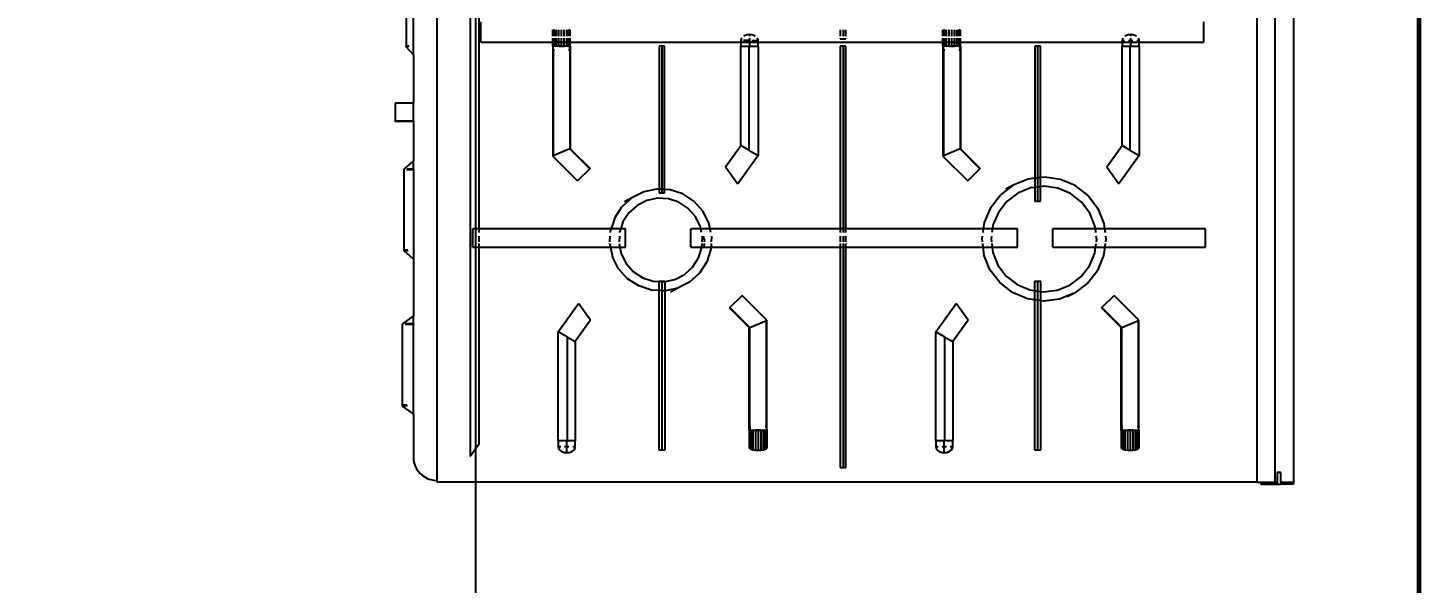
# Model space of a CAD drawing. Header units: metres. Extents: x 54.3 to 102.1, y 17 to 45.8.
# Drawn here: x 76.538 to 77.301, y 37.794 to 38.099 of the extents above; entities that cross this region are included whole.
import ezdxf

# ---------------------------------------------------------------- set-up
doc = ezdxf.new("R2010")
doc.units = ezdxf.units.M
doc.layers.get('Defpoints').update_dxf_attribs({"lineweight": 0})
doc.layers.add('A-WALL', color=6, linetype='Continuous', lineweight=60)
doc.layers.add('Edges', color=7, linetype='Continuous')
doc.styles.add('TEXTS', font='swissl.ttf')
doc.dimstyles.new('Copy of DIMTEXT', dxfattribs={"dimscale": 0.3, "dimtxt": 0.22, "dimasz": 0.18, "dimexe": 0.05, "dimexo": 0.05, "dimgap": 0.05, "dimtad": 0, "dimzin": 1, "dimdsep": 46, "dimtxsty": 'TEXTS', "dimblk": 'ARCHTICK', "dimcen": 0.1, "dimclrd": 256, "dimclre": 6, "dimclrt": 7, "dimadec": 0, "dimazin": 0, "dimtfac": 0.15, "dimtix": 1, "dimtofl": 0, "dimtmove": 1, "dimatfit": 3, "dimldrblk": 'OPEN', "dimfxl": 0, "dimtolj": 1, "dimtzin": 0, "dimarcsym": 0})

# ---------------------------------------------------------------- blocks, each defined once
blk = doc.blocks.new('_ArchTick')
at = {"color": 0, "linetype": 'ByBlock', "const_width": 0.15}
blk.add_lwpolyline([(-0.5, -0.5), (0.5, 0.5)], dxfattribs=at)
blk = doc.blocks.new('*D206')
at = {"layer": 'Defpoints', "color": 0, "transparency": 16777216}
for p in [(76.78372, 39.35479), (77.2011, 39.35479), (77.3011, 34.75479)]:
    blk.add_point(p, dxfattribs=at)
at = {"layer": 'Edges', "color": 6, "lineweight": -2, "transparency": 16777216}
for p, q in [((77.1761, 39.35479), (76.75872, 39.35479)), ((77.23372, 34.75479), (76.75872, 34.75479))]:
    blk.add_line(p, q, dxfattribs=at)
at = {"layer": 'Edges', "lineweight": -2, "transparency": 16777216}
for p, q in [((76.78372, 39.35479), (76.78372, 37.35165)), ((76.78372, 34.75479), (76.78372, 36.75793))]:
    blk.add_line(p, q, dxfattribs=at)
at = {"layer": 'Edges', "lineweight": -2, "transparency": 16777216, "xscale": 0.09, "yscale": 0.09, "zscale": 0.09}
for p, rotation in [((76.78372, 39.35479), 90), ((76.78372, 34.75479), 270)]:
    blk.add_blockref('_ArchTick', p, dxfattribs=dict(at, rotation=rotation))
at = {"layer": 'Edges', "color": 7, "transparency": 16777216, "char_height": 0.11, "attachment_point": 5, "rotation": 90, "style": 'TEXTS', "bg_fill": 3, "box_fill_scale": 1.1, "bg_fill_color": 256, "bg_fill_true_color": 13158600, "bg_fill_transparency": 0}
for s, insert in [('\\A1;[15\'-1" ft]', (76.87952, 37.05479)), ('\\A1;4.60 m', (76.70219, 37.05479))]:
    blk.add_mtext(s, dxfattribs=dict(at, insert=insert))
blk = doc.blocks.new('_Open')
at = {"color": 0, "linetype": 'ByBlock', "lineweight": -2}
for p, q in [((-1, 0.1667), (0, 0)), ((-1, -0.1667), (0, 0)), ((0, 0), (-1, 0))]:
    blk.add_line(p, q, dxfattribs=at)

msp = doc.modelspace()

# ---------------------------------------------------------------- linework, layer by layer
for p, q in [((76.76236, 38.35067), (76.76236, 37.85067)), ((77.2122, 37.84967), (77.2122, 38.35067)), ((77.2222, 37.84967), (77.2222, 38.34631)), ((77.2322, 38.35167), (77.2322, 37.84967)), ((76.78064, 38.33474), (76.78064, 37.86374)), ((76.7854, 38.21359), (76.7854, 37.98864)), ((76.74556, 38.13325), (76.74556, 38.08891)), ((76.74956, 38.08412), (76.74956, 38.13788)), ((76.78652, 38.09106), (76.78652, 38.10222)), ((77.18294, 38.09106), (77.18294, 38.10222)), ((76.82598, 38.09433), (76.82598, 38.09781)), ((76.8262, 38.0978), (76.82691, 38.09781)), ((76.8262, 38.09433), (76.8262, 38.0978)), ((76.82691, 38.09433), (76.82691, 38.09781)), ((76.82798, 38.09433), (76.82798, 38.09781)), ((76.82932, 38.09433), (76.82932, 38.09781)), ((76.8308, 38.09433), (76.8308, 38.09781)), ((76.83229, 38.09433), (76.83229, 38.09781)), ((76.83363, 38.09433), (76.83363, 38.09781)), ((76.83469, 38.09433), (76.83469, 38.09781)), ((76.83469, 38.09781), (76.8352, 38.0978)), ((76.8352, 38.0978), (76.83538, 38.09781)), ((76.83538, 38.09433), (76.83538, 38.09781)), ((76.83563, 38.09433), (76.83563, 38.09781)), ((76.93154, 38.09477), (76.93069, 38.09433)), ((76.93267, 38.09509), (76.93154, 38.09477)), ((76.93388, 38.0952), (76.93267, 38.09509)), ((76.93509, 38.09509), (76.93388, 38.0952)), ((76.93388, 38.0952), (76.93388, 38.09433)), ((76.93622, 38.09477), (76.93509, 38.09509)), ((76.93707, 38.09433), (76.93622, 38.09477)), ((76.98368, 38.09781), (76.98368, 38.09433)), ((76.98518, 38.09781), (76.98518, 38.09433)), ((76.98674, 38.09433), (76.98674, 38.09781)), ((77.03998, 38.09433), (77.03998, 38.09781)), ((77.0402, 38.0978), (77.04091, 38.09781)), ((77.0402, 38.09433), (77.0402, 38.0978)), ((77.04091, 38.09433), (77.04091, 38.09781)), ((77.04198, 38.09433), (77.04198, 38.09781)), ((77.04332, 38.09433), (77.04332, 38.09781)), ((77.0448, 38.09433), (77.0448, 38.09781)), ((77.04629, 38.09433), (77.04629, 38.09781)), ((77.04763, 38.09433), (77.04763, 38.09781)), ((77.04869, 38.09433), (77.04869, 38.09781)), ((77.04869, 38.09781), (77.0492, 38.0978)), ((77.0492, 38.0978), (77.04938, 38.09781)), ((77.04938, 38.09433), (77.04938, 38.09781)), ((77.04963, 38.09433), (77.04963, 38.09781)), ((77.14054, 38.09477), (77.13969, 38.09433)), ((77.14167, 38.09509), (77.14054, 38.09477)), ((77.14288, 38.0952), (77.14167, 38.09509)), ((77.14409, 38.09509), (77.14288, 38.0952)), ((77.14288, 38.0952), (77.14288, 38.09433)), ((77.14522, 38.09477), (77.14409, 38.09509)), ((77.14607, 38.09433), (77.14522, 38.09477)), ((76.74712, 38.08891), (76.74556, 38.08891)), ((76.74556, 38.08869), (76.74556, 38.08891)), ((76.74556, 38.08853), (76.74556, 38.08869)), ((76.74734, 38.08869), (76.74556, 38.08869)), ((76.74956, 38.08412), (76.74556, 38.08853)), ((76.78652, 38.09106), (76.82598, 38.09106)), ((76.82598, 38.09106), (76.82598, 38.09328)), ((76.82598, 38.08882), (76.82598, 38.09106)), ((76.82598, 38.09106), (76.8262, 38.09106)), ((76.8262, 38.08882), (76.82598, 38.08882)), ((76.82598, 38.08882), (76.82598, 38.02854)), ((76.8262, 38.09106), (76.8262, 38.09328)), ((76.8262, 38.08882), (76.8262, 38.09106)), ((76.8262, 38.09106), (76.82691, 38.09106)), ((76.8262, 38.08687), (76.8262, 38.08882)), ((76.82691, 38.08882), (76.8262, 38.08882)), ((76.8262, 38.08687), (76.82691, 38.08687)), ((76.8262, 38.08687), (76.82622, 38.02865)), ((76.82691, 38.09106), (76.82691, 38.09328)), ((76.82691, 38.08882), (76.82691, 38.09106)), ((76.82691, 38.09106), (76.82798, 38.09106)), ((76.82798, 38.08882), (76.82691, 38.08882)), ((76.82798, 38.09106), (76.82798, 38.09328)), ((76.82798, 38.08882), (76.82798, 38.09106)), ((76.82798, 38.09106), (76.82932, 38.09106)), ((76.82932, 38.08882), (76.82798, 38.08882)), ((76.82932, 38.09106), (76.82932, 38.09328)), ((76.82932, 38.08882), (76.82932, 38.09106)), ((76.82932, 38.09106), (76.8308, 38.09106)), ((76.8308, 38.08889), (76.82932, 38.08882)), ((76.82932, 38.08882), (76.83229, 38.08882)), ((76.8308, 38.09106), (76.8308, 38.09328)), ((76.8308, 38.08889), (76.8308, 38.09106)), ((76.8308, 38.09106), (76.83229, 38.09106)), ((76.83229, 38.08882), (76.8308, 38.08889)), ((76.83229, 38.09106), (76.83229, 38.09328)), ((76.83229, 38.08882), (76.83229, 38.09106)), ((76.83229, 38.09106), (76.83363, 38.09106)), ((76.83363, 38.08882), (76.83229, 38.08882)), ((76.83363, 38.09106), (76.83363, 38.09328)), ((76.83363, 38.08882), (76.83363, 38.09106)), ((76.83363, 38.09106), (76.83469, 38.09106)), ((76.83469, 38.08882), (76.83363, 38.08882)), ((76.83469, 38.09106), (76.83469, 38.09328)), ((76.83469, 38.08882), (76.83469, 38.09106)), ((76.83469, 38.09106), (76.83538, 38.09106)), ((76.83469, 38.08882), (76.83538, 38.08882)), ((76.83469, 38.08687), (76.8354, 38.08687)), ((76.83538, 38.09106), (76.83538, 38.09328)), ((76.83538, 38.08882), (76.83538, 38.09106)), ((76.83538, 38.09106), (76.83563, 38.09106)), ((76.83538, 38.08882), (76.83563, 38.08882)), ((76.8354, 38.08687), (76.83538, 38.08882)), ((76.8354, 38.08687), (76.83563, 38.08735)), ((76.8354, 38.08687), (76.8354, 38.03245)), ((76.83563, 38.09106), (76.83563, 38.09328)), ((76.83563, 38.08882), (76.83563, 38.09106)), ((76.83563, 38.09106), (76.9292, 38.09106)), ((76.83563, 38.08882), (76.83563, 38.03254)), ((76.88442, 38.08882), (76.88442, 38.01043)), ((76.88585, 38.08882), (76.88442, 38.08882)), ((76.88585, 38.08882), (76.88588, 38.01035)), ((76.88734, 38.08882), (76.88585, 38.08882)), ((76.88734, 38.01027), (76.88734, 38.08882)), ((76.92936, 38.09283), (76.9292, 38.09201)), ((76.9292, 38.09201), (76.92983, 38.09201)), ((76.9292, 38.09201), (76.9292, 38.09106)), ((76.9292, 38.09106), (76.9292, 38.08882)), ((76.9292, 38.09106), (76.93388, 38.09106)), ((76.9292, 38.0343), (76.9292, 38.08882)), ((76.9292, 38.08882), (76.93352, 38.08882)), ((76.92963, 38.09328), (76.92936, 38.09283)), ((76.93388, 38.09201), (76.93057, 38.09201)), ((76.93352, 38.08882), (76.93352, 38.03182)), ((76.93352, 38.08882), (76.93388, 38.08882)), ((76.93388, 38.09328), (76.93388, 38.09201)), ((76.93388, 38.09201), (76.93388, 38.09106)), ((76.93388, 38.09106), (76.93388, 38.08882)), ((76.93388, 38.09106), (76.93856, 38.09106)), ((76.93388, 38.08882), (76.93856, 38.08882)), ((76.93509, 38.09201), (76.93856, 38.09201)), ((76.9384, 38.09283), (76.93813, 38.09328)), ((76.93856, 38.09201), (76.9384, 38.09283)), ((76.93856, 38.09106), (76.93856, 38.09201)), ((76.93856, 38.08882), (76.93856, 38.09106)), ((76.93856, 38.09106), (77.03998, 38.09106)), ((76.93856, 38.08882), (76.93856, 38.02891)), ((76.98368, 38.09328), (76.98368, 38.09282)), ((76.98368, 38.09282), (76.98518, 38.09282)), ((76.98368, 38.08882), (76.98368, 37.98864)), ((76.98518, 38.08882), (76.98368, 38.08882)), ((76.98518, 38.09328), (76.98518, 38.09282)), ((76.98518, 38.09282), (76.98674, 38.09282)), ((76.98518, 38.08882), (76.98518, 37.98864)), ((76.98674, 38.08882), (76.98518, 38.08882)), ((76.98674, 38.09282), (76.98674, 38.09328)), ((76.98674, 37.98864), (76.98674, 38.08882)), ((77.03998, 38.09106), (77.03998, 38.09328)), ((77.03998, 38.08882), (77.03998, 38.09106)), ((77.03998, 38.09106), (77.0402, 38.09106)), ((77.0402, 38.08882), (77.03998, 38.08882)), ((77.03998, 38.08882), (77.03998, 38.02854)), ((77.0402, 38.09106), (77.0402, 38.09328)), ((77.0402, 38.08882), (77.0402, 38.09106)), ((77.0402, 38.09106), (77.04091, 38.09106)), ((77.0402, 38.08687), (77.0402, 38.08882)), ((77.04091, 38.08882), (77.0402, 38.08882)), ((77.0402, 38.08687), (77.04091, 38.08687)), ((77.0402, 38.08687), (77.04022, 38.02865)), ((77.04091, 38.09106), (77.04091, 38.09328)), ((77.04091, 38.08882), (77.04091, 38.09106)), ((77.04091, 38.09106), (77.04198, 38.09106)), ((77.04198, 38.08882), (77.04091, 38.08882)), ((77.04198, 38.09106), (77.04198, 38.09328)), ((77.04198, 38.08882), (77.04198, 38.09106)), ((77.04198, 38.09106), (77.04332, 38.09106)), ((77.04332, 38.08882), (77.04198, 38.08882)), ((77.04332, 38.09106), (77.04332, 38.09328)), ((77.04332, 38.08882), (77.04332, 38.09106)), ((77.04332, 38.09106), (77.0448, 38.09106)), ((77.0448, 38.08889), (77.04332, 38.08882)), ((77.04332, 38.08882), (77.04629, 38.08882)), ((77.0448, 38.09106), (77.0448, 38.09328)), ((77.0448, 38.08889), (77.0448, 38.09106)), ((77.0448, 38.09106), (77.04629, 38.09106)), ((77.04629, 38.08882), (77.0448, 38.08889)), ((77.04629, 38.09106), (77.04629, 38.09328)), ((77.04629, 38.08882), (77.04629, 38.09106)), ((77.04629, 38.09106), (77.04763, 38.09106)), ((77.04763, 38.08882), (77.04629, 38.08882)), ((77.04763, 38.09106), (77.04763, 38.09328)), ((77.04763, 38.08882), (77.04763, 38.09106)), ((77.04763, 38.09106), (77.04869, 38.09106)), ((77.04869, 38.08882), (77.04763, 38.08882)), ((77.04869, 38.09106), (77.04869, 38.09328)), ((77.04869, 38.08882), (77.04869, 38.09106)), ((77.04869, 38.09106), (77.04938, 38.09106)), ((77.04869, 38.08882), (77.04938, 38.08882)), ((77.04869, 38.08687), (77.0494, 38.08687)), ((77.04938, 38.09106), (77.04938, 38.09328)), ((77.04938, 38.08882), (77.04938, 38.09106)), ((77.04938, 38.09106), (77.04963, 38.09106)), ((77.04938, 38.08882), (77.04963, 38.08882)), ((77.0494, 38.08687), (77.04938, 38.08882)), ((77.0494, 38.08687), (77.04963, 38.08735)), ((77.0494, 38.08687), (77.0494, 38.03245)), ((77.04963, 38.09106), (77.04963, 38.09328)), ((77.04963, 38.08882), (77.04963, 38.09106)), ((77.04963, 38.09106), (77.1382, 38.09106)), ((77.04963, 38.08882), (77.04963, 38.03254)), ((77.09033, 38.08882), (77.09033, 38.01639)), ((77.09185, 38.08882), (77.09033, 38.08882)), ((77.09185, 38.08882), (77.09185, 38.01658)), ((77.09342, 38.08882), (77.09185, 38.08882)), ((77.09342, 38.01677), (77.09342, 38.08882)), ((77.13836, 38.09283), (77.1382, 38.09201)), ((77.1382, 38.09201), (77.13957, 38.09201)), ((77.1382, 38.09201), (77.1382, 38.09106)), ((77.1382, 38.09106), (77.1382, 38.08882)), ((77.1382, 38.09106), (77.14288, 38.09106)), ((77.1382, 38.0343), (77.1382, 38.08882)), ((77.1382, 38.08882), (77.14252, 38.08882)), ((77.13863, 38.09328), (77.13836, 38.09283)), ((77.14167, 38.09201), (77.14288, 38.09201)), ((77.14252, 38.08882), (77.14252, 38.03182)), ((77.14288, 38.08882), (77.14252, 38.08882)), ((77.14288, 38.09328), (77.14288, 38.09201)), ((77.14288, 38.09201), (77.14409, 38.09201)), ((77.14288, 38.09201), (77.14288, 38.09106)), ((77.14288, 38.09106), (77.14288, 38.08882)), ((77.14288, 38.09106), (77.14756, 38.09106)), ((77.14288, 38.08882), (77.14756, 38.08882)), ((77.14619, 38.09201), (77.14756, 38.09201)), ((77.1474, 38.09283), (77.14713, 38.09328)), ((77.14756, 38.09201), (77.1474, 38.09283)), ((77.14756, 38.09106), (77.14756, 38.09201)), ((77.14756, 38.08882), (77.14756, 38.09106)), ((77.14756, 38.09106), (77.18294, 38.09106)), ((77.14756, 38.08882), (77.14756, 38.02891)), ((76.74956, 38.08412), (76.74956, 38.05764)), ((76.74956, 38.05764), (76.73956, 38.05764)), ((76.73956, 38.05764), (76.73956, 38.05757)), ((76.74956, 38.05757), (76.73956, 38.05757)), ((76.73956, 38.05757), (76.73956, 38.04764)), ((76.74956, 38.05764), (76.74956, 38.05757)), ((76.74956, 38.04764), (76.74956, 38.05757)), ((76.74956, 38.04764), (76.73956, 38.04764)), ((76.73956, 38.04757), (76.73956, 38.04764)), ((76.74956, 38.04757), (76.73956, 38.04757)), ((76.74956, 38.04764), (76.74956, 38.04757)), ((76.74956, 38.04757), (76.74956, 38.02588)), ((76.8354, 38.03245), (76.82622, 38.02865)), ((76.8354, 38.03245), (76.83563, 38.03254)), ((76.8354, 38.03245), (76.84625, 38.02157)), ((76.83563, 38.03254), (76.84643, 38.02174)), ((76.92079, 38.02262), (76.9292, 38.0343)), ((76.93352, 38.03182), (76.9292, 38.0343)), ((77.0494, 38.03245), (77.04022, 38.02865)), ((77.0494, 38.03245), (77.04963, 38.03254)), ((77.0494, 38.03245), (77.06025, 38.02157)), ((77.04963, 38.03254), (77.06043, 38.02174)), ((77.12979, 38.02262), (77.1382, 38.0343)), ((77.14252, 38.03182), (77.1382, 38.0343)), ((76.74956, 38.02588), (76.74456, 38.02148)), ((76.74956, 38.02148), (76.74956, 38.02588)), ((76.82622, 38.02865), (76.82598, 38.02854)), ((76.82598, 38.02854), (76.8396, 38.01492)), ((76.93856, 38.02891), (76.92741, 38.01343)), ((76.93352, 38.03182), (76.93856, 38.02891)), ((77.04022, 38.02865), (77.03998, 38.02854)), ((77.03998, 38.02854), (77.0536, 38.01492)), ((77.14756, 38.02891), (77.13641, 38.01343)), ((77.14252, 38.03182), (77.14756, 38.02891)), ((76.74456, 37.9769), (76.74456, 38.02148)), ((76.74588, 38.02126), (76.74956, 38.02126)), ((76.74614, 38.02148), (76.74956, 38.02148)), ((76.74956, 38.02148), (76.74956, 38.02126)), ((76.74956, 38.02126), (76.74956, 37.97212)), ((76.84625, 38.02157), (76.8396, 38.01492)), ((76.84643, 38.02174), (76.84625, 38.02157)), ((76.92079, 38.02262), (76.92741, 38.01343)), ((77.06025, 38.02157), (77.0536, 38.01492)), ((77.06043, 38.02174), (77.06025, 38.02157)), ((77.12979, 38.02262), (77.13641, 38.01343)), ((76.88303, 38.0105), (76.87588, 38.00899)), ((76.88442, 38.01043), (76.88303, 38.0105)), ((76.88442, 38.01043), (76.88442, 38.00843)), ((76.88588, 38.01035), (76.88442, 38.01043)), ((76.88588, 38.01035), (76.88588, 38.00843)), ((76.88691, 38.0103), (76.88588, 38.01035)), ((76.88734, 38.01027), (76.88714, 38.01028)), ((76.88734, 38.00843), (76.88734, 38.01027)), ((76.89033, 38.01011), (76.88734, 38.01027)), ((76.89728, 38.00785), (76.89033, 38.01011)), ((77.07699, 38.01145), (77.07145, 38.00726)), ((77.07853, 38.01261), (77.07453, 38.01045)), ((77.07699, 38.01145), (77.07453, 38.01045)), ((77.07853, 38.01261), (77.07699, 38.01145)), ((77.08676, 38.01595), (77.07853, 38.01261)), ((77.08802, 38.01106), (77.08102, 38.00822)), ((77.09033, 38.01639), (77.08676, 38.01595)), ((77.09033, 38.01135), (77.08802, 38.01106)), ((77.09185, 38.01658), (77.09033, 38.01639)), ((77.09033, 38.01639), (77.09033, 38.01135)), ((77.09185, 38.01154), (77.09033, 38.01135)), ((77.09033, 38.01135), (77.09033, 38.00381)), ((77.09297, 38.01672), (77.09185, 38.01658)), ((77.09185, 38.01658), (77.09185, 38.01154)), ((77.09297, 38.01168), (77.09185, 38.01154)), ((77.09185, 38.01154), (77.09185, 38.00381)), ((77.09342, 38.01677), (77.09322, 38.01675)), ((77.09342, 38.01173), (77.09322, 38.01171)), ((77.09556, 38.01704), (77.09342, 38.01677)), ((77.09342, 38.01173), (77.09342, 38.01677)), ((77.09553, 38.01199), (77.09342, 38.01173)), ((77.09342, 38.00381), (77.09342, 38.01173)), ((77.10301, 38.01095), (77.09553, 38.01199)), ((77.10435, 38.01581), (77.09556, 38.01704)), ((77.10997, 38.00801), (77.10301, 38.01095)), ((77.11253, 38.01235), (77.10435, 38.01581)), ((77.11953, 38.0069), (77.11253, 38.01235)), ((76.86904, 38.00538), (76.86393, 38.00079)), ((76.86937, 38.00567), (76.86536, 38.00351)), ((76.86904, 38.00538), (76.86536, 38.00351)), ((76.86937, 38.00567), (76.86904, 38.00538)), ((76.87588, 38.00899), (76.86937, 38.00567)), ((76.87756, 38.00423), (76.87222, 38.00152)), ((76.88342, 38.00547), (76.87756, 38.00423)), ((76.88941, 38.00516), (76.88342, 38.00547)), ((76.88442, 38.00843), (76.88588, 38.00843)), ((76.88588, 38.00843), (76.88734, 38.00843)), ((76.89511, 38.0033), (76.88941, 38.00516)), ((76.90013, 38.00003), (76.89511, 38.0033)), ((76.90341, 38.00386), (76.89728, 38.00785)), ((76.90341, 38.00386), (76.9083, 37.99843)), ((77.06599, 38.00026), (77.07145, 38.00726)), ((77.07499, 38.00367), (77.07034, 37.99771)), ((77.08102, 38.00822), (77.07499, 38.00367)), ((77.09033, 38.00381), (77.09185, 38.00381)), ((77.09185, 38.00381), (77.09342, 38.00381)), ((77.11594, 38.00336), (77.10997, 38.00801)), ((77.12049, 37.99733), (77.11594, 38.00336)), ((77.11953, 38.0069), (77.12488, 37.99982)), ((76.85995, 37.99466), (76.85798, 37.98864)), ((76.85995, 37.99466), (76.86393, 38.00079)), ((76.86776, 37.99751), (76.8645, 37.99249)), ((76.87222, 38.00152), (76.86776, 37.99751)), ((76.90414, 37.99557), (76.90013, 38.00003)), ((76.90685, 37.99023), (76.90414, 37.99557)), ((76.91161, 37.99191), (76.9083, 37.99843)), ((77.06599, 38.00026), (77.06253, 37.99209)), ((77.07034, 37.99771), (77.06739, 37.99074)), ((77.12333, 37.99032), (77.12049, 37.99733)), ((77.12488, 37.99982), (77.12821, 37.99159)), ((76.7854, 37.98864), (76.78219, 37.98864)), ((76.78219, 37.97859), (76.78219, 37.98864)), ((76.7854, 37.98864), (76.7854, 37.98663)), ((76.85798, 37.98864), (76.7854, 37.98864)), ((76.85762, 37.98663), (76.85768, 37.98771)), ((76.85798, 37.98864), (76.85768, 37.98771)), ((76.86324, 37.98864), (76.85798, 37.98864)), ((76.86264, 37.98679), (76.86263, 37.98663)), ((76.86324, 37.98864), (76.86264, 37.98679)), ((76.8645, 37.99249), (76.86324, 37.98864)), ((76.86587, 37.98864), (76.86324, 37.98864)), ((76.86587, 37.97859), (76.86587, 37.98864)), ((76.90719, 37.98864), (76.90179, 37.98864)), ((76.90179, 37.97859), (76.90179, 37.98864)), ((76.90719, 37.98864), (76.90685, 37.99023)), ((76.90762, 37.98663), (76.90719, 37.98864)), ((76.9123, 37.98864), (76.90719, 37.98864)), ((76.9123, 37.98864), (76.91161, 37.99191)), ((76.91273, 37.98663), (76.9123, 37.98864)), ((76.98368, 37.98864), (76.9123, 37.98864)), ((76.98368, 37.98864), (76.98368, 37.98663)), ((76.98518, 37.98864), (76.98368, 37.98864)), ((76.98518, 37.98864), (76.98518, 37.98663)), ((76.98629, 37.98864), (76.98518, 37.98864)), ((76.98674, 37.98864), (76.98654, 37.98864)), ((76.98674, 37.98663), (76.98674, 37.98864)), ((77.06205, 37.98864), (76.98674, 37.98864)), ((77.06205, 37.98864), (77.06177, 37.98663)), ((77.06253, 37.99209), (77.06205, 37.98864)), ((77.0671, 37.98864), (77.06205, 37.98864)), ((77.0671, 37.98864), (77.06682, 37.98663)), ((77.06739, 37.99074), (77.0671, 37.98864)), ((77.08087, 37.98864), (77.0671, 37.98864)), ((77.08087, 37.97859), (77.08087, 37.98864)), ((77.12354, 37.98864), (77.10019, 37.98864)), ((77.10019, 37.97859), (77.10019, 37.98864)), ((77.12354, 37.98864), (77.12333, 37.99032)), ((77.12379, 37.98663), (77.12354, 37.98864)), ((77.12858, 37.98864), (77.12354, 37.98864)), ((77.12821, 37.99159), (77.12858, 37.98864)), ((77.12858, 37.98864), (77.12883, 37.98663)), ((77.18387, 37.98864), (77.12858, 37.98864)), ((77.18387, 37.97859), (77.18387, 37.98864)), ((76.7854, 37.98467), (76.7854, 37.98153)), ((76.7854, 37.98059), (76.7854, 37.97859)), ((76.85729, 37.98041), (76.8573, 37.98059)), ((76.85729, 37.98041), (76.85768, 37.97859)), ((76.85735, 37.98153), (76.85752, 37.98467)), ((76.86253, 37.98467), (76.86236, 37.98153)), ((76.86237, 37.98059), (76.86279, 37.97859)), ((76.90779, 37.97859), (76.9079, 37.98059)), ((76.90795, 37.98153), (76.9081, 37.98437)), ((76.9081, 37.98437), (76.90803, 37.98467)), ((76.90912, 37.9826), (76.90873, 37.98442)), ((76.90901, 37.98059), (76.90891, 37.97859)), ((76.90912, 37.9826), (76.90906, 37.98153)), ((76.9129, 37.98059), (76.9128, 37.97859)), ((76.91312, 37.98467), (76.91295, 37.98153)), ((76.98368, 37.98467), (76.98368, 37.98153)), ((76.98368, 37.98059), (76.98368, 37.97859)), ((76.98518, 37.98467), (76.98518, 37.98153)), ((76.98518, 37.98059), (76.98518, 37.97859)), ((76.98674, 37.98153), (76.98674, 37.98467)), ((76.98674, 37.97859), (76.98674, 37.98059)), ((77.0615, 37.98467), (77.06131, 37.98329)), ((77.06131, 37.98329), (77.06153, 37.98153)), ((77.06164, 37.98059), (77.06189, 37.97859)), ((77.06655, 37.98467), (77.06635, 37.98326)), ((77.06635, 37.98326), (77.06656, 37.98153)), ((77.06668, 37.98059), (77.06693, 37.97859)), ((77.12367, 37.97859), (77.12395, 37.98059)), ((77.12426, 37.98282), (77.12403, 37.98467)), ((77.12408, 37.98153), (77.12426, 37.98282)), ((77.129, 37.98059), (77.12872, 37.97859)), ((77.12907, 37.98467), (77.12931, 37.98278)), ((77.12931, 37.98278), (77.12913, 37.98153)), ((76.74652, 37.9769), (76.74456, 37.9769)), ((76.74456, 37.97668), (76.74456, 37.9769)), ((76.74456, 37.97652), (76.74456, 37.97668)), ((76.74679, 37.97668), (76.74456, 37.97668)), ((76.74956, 37.97212), (76.74456, 37.97652)), ((76.74956, 37.97212), (76.74956, 37.94088)), ((76.78219, 37.97859), (76.7854, 37.97859)), ((76.7854, 37.97859), (76.7854, 37.87034)), ((76.7854, 37.97859), (76.85768, 37.97859)), ((76.85768, 37.97859), (76.85881, 37.97326)), ((76.85768, 37.97859), (76.86279, 37.97859)), ((76.86212, 37.96674), (76.85881, 37.97326)), ((76.86279, 37.97859), (76.86356, 37.97494)), ((76.86279, 37.97859), (76.86587, 37.97859)), ((76.86356, 37.97494), (76.86628, 37.9696)), ((76.90179, 37.97859), (76.90779, 37.97859)), ((76.90265, 37.96766), (76.90592, 37.97269)), ((76.90592, 37.97269), (76.90778, 37.97839)), ((76.90778, 37.97839), (76.90779, 37.97859)), ((76.90779, 37.97859), (76.90891, 37.97859)), ((76.90891, 37.97859), (76.90888, 37.97818)), ((76.90891, 37.97859), (76.9128, 37.97859)), ((76.91274, 37.97746), (76.91047, 37.97051)), ((76.9128, 37.97859), (76.91274, 37.97746)), ((76.9128, 37.97859), (76.98368, 37.97859)), ((76.98368, 37.97859), (76.98368, 37.85782)), ((76.98368, 37.97859), (76.98518, 37.97859)), ((76.98518, 37.97859), (76.98518, 37.85782)), ((76.98518, 37.97859), (76.98629, 37.97859)), ((76.98654, 37.97859), (76.98674, 37.97859)), ((76.98674, 37.85782), (76.98674, 37.97859)), ((76.98674, 37.97859), (77.06189, 37.97859)), ((77.06189, 37.97859), (77.0624, 37.97449)), ((77.06189, 37.97859), (77.06693, 37.97859)), ((77.06573, 37.96626), (77.0624, 37.97449)), ((77.06693, 37.97859), (77.06728, 37.97575)), ((77.06693, 37.97859), (77.08087, 37.97859)), ((77.06728, 37.97575), (77.07012, 37.96875)), ((77.10019, 37.97859), (77.12367, 37.97859)), ((77.12027, 37.96837), (77.12322, 37.97533)), ((77.12322, 37.97533), (77.12367, 37.97859)), ((77.12367, 37.97859), (77.12872, 37.97859)), ((77.12808, 37.97399), (77.12462, 37.96582)), ((77.12872, 37.97859), (77.12808, 37.97399)), ((77.12872, 37.97859), (77.18387, 37.97859)), ((76.86212, 37.96674), (76.86701, 37.96131)), ((76.86628, 37.9696), (76.87029, 37.96514)), ((76.87029, 37.96514), (76.87531, 37.96187)), ((76.8982, 37.96366), (76.90265, 37.96766)), ((76.90649, 37.96439), (76.90105, 37.9595)), ((76.91047, 37.97051), (76.90649, 37.96439)), ((77.07108, 37.95918), (77.06573, 37.96626)), ((77.07012, 37.96875), (77.07468, 37.96272)), ((77.11563, 37.96241), (77.12027, 37.96837)), ((77.11917, 37.95882), (77.12462, 37.96582)), ((76.87313, 37.95732), (76.86701, 37.96131)), ((76.88008, 37.95506), (76.87313, 37.95732)), ((76.87531, 37.96187), (76.88101, 37.96002)), ((76.88101, 37.96002), (76.8842, 37.95982)), ((76.8842, 37.95982), (76.8842, 37.95484)), ((76.88585, 37.95982), (76.8842, 37.95982)), ((76.88588, 37.95982), (76.88585, 37.95982)), ((76.88585, 37.95982), (76.88585, 37.95475)), ((76.88588, 37.95982), (76.88699, 37.9597)), ((76.8875, 37.95982), (76.88588, 37.95982)), ((76.88699, 37.9597), (76.88706, 37.95971)), ((76.88733, 37.95977), (76.8875, 37.95982)), ((76.8875, 37.95982), (76.88756, 37.95982)), ((76.88756, 37.95982), (76.89286, 37.96094)), ((76.88756, 37.95471), (76.88756, 37.95982)), ((76.89453, 37.95619), (76.88756, 37.95471)), ((76.89705, 37.95734), (76.89053, 37.95402)), ((76.89453, 37.95619), (76.89053, 37.95402)), ((76.89286, 37.96094), (76.8982, 37.96366)), ((76.89737, 37.95763), (76.89453, 37.95619)), ((76.90105, 37.9595), (76.89705, 37.95734)), ((76.89737, 37.95763), (76.89705, 37.95734)), ((76.90105, 37.9595), (76.89737, 37.95763)), ((77.07809, 37.95372), (77.07108, 37.95918)), ((77.07468, 37.96272), (77.08064, 37.95807)), ((77.08064, 37.95807), (77.0876, 37.95513)), ((77.0902, 37.95982), (77.0902, 37.95476)), ((77.09185, 37.95982), (77.0902, 37.95982)), ((77.09185, 37.95982), (77.09185, 37.95453)), ((77.09356, 37.95982), (77.09185, 37.95982)), ((77.09356, 37.9543), (77.09356, 37.95982)), ((77.10259, 37.95501), (77.1096, 37.95785)), ((77.1096, 37.95785), (77.11563, 37.96241)), ((77.11917, 37.95882), (77.11208, 37.95347)), ((76.8842, 37.95484), (76.88008, 37.95506)), ((76.8842, 37.95484), (76.8842, 37.86742)), ((76.88585, 37.95475), (76.8842, 37.95484)), ((76.88585, 37.95475), (76.88585, 37.86742)), ((76.88706, 37.95469), (76.88585, 37.95475)), ((76.88738, 37.95467), (76.88733, 37.95467)), ((76.88756, 37.95471), (76.88738, 37.95467)), ((76.88756, 37.86742), (76.88756, 37.95471)), ((76.92313, 37.94547), (76.92978, 37.95212)), ((76.94341, 37.93849), (76.92978, 37.95212)), ((77.08626, 37.95026), (77.07809, 37.95372)), ((77.0902, 37.94972), (77.08626, 37.95026)), ((77.0876, 37.95513), (77.0902, 37.95476)), ((77.0902, 37.95476), (77.0902, 37.94972)), ((77.0902, 37.95476), (77.09185, 37.95453)), ((77.0902, 37.94972), (77.0902, 37.86742)), ((77.09185, 37.94949), (77.0902, 37.94972)), ((77.09185, 37.95453), (77.09185, 37.94949)), ((77.09185, 37.95453), (77.09306, 37.95436)), ((77.09185, 37.94949), (77.09185, 37.86742)), ((77.09306, 37.94932), (77.09185, 37.94949)), ((77.09333, 37.95433), (77.09356, 37.9543)), ((77.09356, 37.94925), (77.09333, 37.94928)), ((77.09356, 37.9543), (77.09509, 37.95408)), ((77.09356, 37.94925), (77.09356, 37.9543)), ((77.09505, 37.94904), (77.09356, 37.94925)), ((77.09356, 37.86742), (77.09356, 37.94925)), ((77.10386, 37.95013), (77.09505, 37.94904)), ((77.09509, 37.95408), (77.10259, 37.95501)), ((77.10962, 37.95247), (77.10386, 37.95013)), ((77.11208, 37.95347), (77.10808, 37.9513)), ((77.10962, 37.95247), (77.10808, 37.9513)), ((77.11208, 37.95347), (77.10962, 37.95247)), ((77.12713, 37.94547), (77.13378, 37.95212)), ((77.14741, 37.93849), (77.13378, 37.95212)), ((76.74956, 37.94088), (76.74356, 37.93651)), ((76.74956, 37.93651), (76.74956, 37.94088)), ((76.82901, 37.93224), (76.84016, 37.94773)), ((76.84677, 37.93854), (76.84016, 37.94773)), ((76.92296, 37.9453), (76.92313, 37.94547)), ((76.93376, 37.9345), (76.92296, 37.9453)), ((76.93399, 37.93459), (76.92313, 37.94547)), ((77.03601, 37.93224), (77.04716, 37.94773)), ((77.05377, 37.93854), (77.04716, 37.94773)), ((77.12696, 37.9453), (77.12713, 37.94547)), ((77.13776, 37.9345), (77.12696, 37.9453)), ((77.13799, 37.93459), (77.12713, 37.94547)), ((76.74356, 37.89187), (76.74356, 37.93651)), ((76.74956, 37.93629), (76.74516, 37.93629)), ((76.74956, 37.93651), (76.74548, 37.93651)), ((76.74956, 37.93651), (76.74956, 37.93629)), ((76.74956, 37.88712), (76.74956, 37.93629)), ((76.84677, 37.93854), (76.83837, 37.92686)), ((76.93399, 37.93459), (76.93376, 37.9345)), ((76.93376, 37.87822), (76.93376, 37.9345)), ((76.93399, 37.93459), (76.94317, 37.93839)), ((76.93399, 37.88016), (76.93399, 37.93459)), ((76.94317, 37.93839), (76.94341, 37.93849)), ((76.94319, 37.88016), (76.94317, 37.93839)), ((76.94341, 37.87822), (76.94341, 37.93849)), ((77.05377, 37.93854), (77.04537, 37.92686)), ((77.13799, 37.93459), (77.13776, 37.9345)), ((77.13776, 37.87822), (77.13776, 37.9345)), ((77.13799, 37.93459), (77.14717, 37.93839)), ((77.13799, 37.88016), (77.13799, 37.93459)), ((77.14717, 37.93839), (77.14741, 37.93849)), ((77.14719, 37.88016), (77.14717, 37.93839)), ((77.14741, 37.87822), (77.14741, 37.93849)), ((76.82901, 37.87234), (76.82901, 37.93224)), ((76.83405, 37.92934), (76.82901, 37.93224)), ((76.83405, 37.87234), (76.83405, 37.92934)), ((76.83405, 37.92934), (76.83837, 37.92686)), ((76.83837, 37.92686), (76.83837, 37.87234)), ((77.03601, 37.87234), (77.03601, 37.93224)), ((77.04105, 37.92934), (77.03601, 37.93224)), ((77.04105, 37.87234), (77.04105, 37.92934)), ((77.04105, 37.92934), (77.04537, 37.92686)), ((77.04537, 37.92686), (77.04537, 37.87234)), ((76.74593, 37.89187), (76.74356, 37.89187)), ((76.74356, 37.89164), (76.74356, 37.89187)), ((76.74356, 37.89149), (76.74356, 37.89164)), ((76.74627, 37.89164), (76.74356, 37.89164)), ((76.74956, 37.88712), (76.74356, 37.89149)), ((76.74956, 37.88712), (76.74956, 37.86348)), ((76.93399, 37.88016), (76.93376, 37.87969)), ((76.93399, 37.88016), (76.93401, 37.87822)), ((76.93469, 37.88016), (76.93399, 37.88016)), ((76.94319, 37.88016), (76.94248, 37.88016)), ((76.94319, 37.88016), (76.94319, 37.87822)), ((77.13799, 37.88016), (77.13776, 37.87969)), ((77.13799, 37.88016), (77.13801, 37.87822)), ((77.13869, 37.88016), (77.13799, 37.88016)), ((77.14719, 37.88016), (77.14648, 37.88016)), ((77.14719, 37.88016), (77.14719, 37.87822)), ((76.82901, 37.87234), (76.82901, 37.86915)), ((76.83369, 37.87234), (76.82901, 37.87234)), ((76.83369, 37.86915), (76.83369, 37.87234)), ((76.83369, 37.87234), (76.83405, 37.87234)), ((76.83837, 37.87234), (76.83405, 37.87234)), ((76.83837, 37.86915), (76.83837, 37.87234)), ((76.93401, 37.87822), (76.93376, 37.87822)), ((76.93376, 37.87822), (76.93376, 37.86876)), ((76.93401, 37.87822), (76.93399, 37.86924)), ((76.93469, 37.87822), (76.93401, 37.87822)), ((76.93469, 37.87822), (76.93576, 37.87822)), ((76.93469, 37.87822), (76.93469, 37.86924)), ((76.93576, 37.87822), (76.93576, 37.86751)), ((76.93576, 37.87822), (76.9371, 37.87822)), ((76.9371, 37.87822), (76.9371, 37.86729)), ((76.9371, 37.87822), (76.93859, 37.87815)), ((76.94007, 37.87822), (76.9371, 37.87822)), ((76.93859, 37.87815), (76.94007, 37.87822)), ((76.93859, 37.87815), (76.93859, 37.86722)), ((76.94007, 37.87822), (76.94007, 37.86729)), ((76.94007, 37.87822), (76.94141, 37.87822)), ((76.94141, 37.87822), (76.94248, 37.87822)), ((76.94141, 37.87822), (76.94141, 37.86751)), ((76.94248, 37.87822), (76.94319, 37.87822)), ((76.94248, 37.87822), (76.94248, 37.86924)), ((76.94319, 37.87822), (76.94319, 37.86924)), ((76.94319, 37.87822), (76.94341, 37.87822)), ((76.94341, 37.87822), (76.94341, 37.86876)), ((77.03601, 37.87234), (77.03601, 37.86915)), ((77.04069, 37.87234), (77.03601, 37.87234)), ((77.04069, 37.86915), (77.04069, 37.87234)), ((77.04069, 37.87234), (77.04105, 37.87234)), ((77.04537, 37.87234), (77.04105, 37.87234)), ((77.04537, 37.86915), (77.04537, 37.87234)), ((77.13801, 37.87822), (77.13776, 37.87822)), ((77.13776, 37.87822), (77.13776, 37.86876)), ((77.13801, 37.87822), (77.13799, 37.86924)), ((77.13869, 37.87822), (77.13801, 37.87822)), ((77.13869, 37.87822), (77.13976, 37.87822)), ((77.13869, 37.87822), (77.13869, 37.86924)), ((77.13976, 37.87822), (77.13976, 37.86751)), ((77.13976, 37.87822), (77.1411, 37.87822)), ((77.1411, 37.87822), (77.1411, 37.86729)), ((77.1411, 37.87822), (77.14259, 37.87815)), ((77.14407, 37.87822), (77.1411, 37.87822)), ((77.14259, 37.87815), (77.14407, 37.87822)), ((77.14259, 37.87815), (77.14259, 37.86722)), ((77.14407, 37.87822), (77.14407, 37.86729)), ((77.14407, 37.87822), (77.14541, 37.87822)), ((77.14541, 37.87822), (77.14648, 37.87822)), ((77.14541, 37.87822), (77.14541, 37.86751)), ((77.14648, 37.87822), (77.14719, 37.87822)), ((77.14648, 37.87822), (77.14648, 37.86924)), ((77.14719, 37.87822), (77.14719, 37.86924)), ((77.14719, 37.87822), (77.14741, 37.87822)), ((77.14741, 37.87822), (77.14741, 37.86876)), ((76.7854, 37.87034), (76.78064, 37.86374)), ((76.82901, 37.86915), (76.82917, 37.86832)), ((76.83038, 37.86915), (76.82901, 37.86915)), ((76.82917, 37.86832), (76.82963, 37.86755)), ((76.82963, 37.86755), (76.83038, 37.86689)), ((76.83038, 37.86689), (76.83135, 37.86639)), ((76.83135, 37.86639), (76.83248, 37.86607)), ((76.83369, 37.86915), (76.83248, 37.86915)), ((76.83248, 37.86607), (76.83369, 37.86596)), ((76.83369, 37.86596), (76.83369, 37.86915)), ((76.8349, 37.86915), (76.83369, 37.86915)), ((76.83369, 37.86596), (76.8349, 37.86607)), ((76.8349, 37.86607), (76.83603, 37.86639)), ((76.83603, 37.86639), (76.837, 37.86689)), ((76.83837, 37.86915), (76.837, 37.86915)), ((76.837, 37.86689), (76.83774, 37.86755)), ((76.83774, 37.86755), (76.83821, 37.86832)), ((76.83821, 37.86832), (76.83837, 37.86915)), ((76.8842, 37.86742), (76.88585, 37.86742)), ((76.88585, 37.86742), (76.88756, 37.86742)), ((76.93399, 37.86924), (76.93376, 37.86876)), ((76.93376, 37.86876), (76.93401, 37.86828)), ((76.93399, 37.86924), (76.93401, 37.86828)), ((76.93399, 37.86924), (76.93469, 37.86924)), ((76.93401, 37.86828), (76.93469, 37.86785)), ((76.93469, 37.86924), (76.93469, 37.86785)), ((76.93469, 37.86785), (76.93576, 37.86751)), ((76.93576, 37.86751), (76.9371, 37.86729)), ((76.9371, 37.86729), (76.93859, 37.86722)), ((76.93859, 37.86722), (76.94007, 37.86729)), ((76.94007, 37.86729), (76.94141, 37.86751)), ((76.94141, 37.86751), (76.94248, 37.86785)), ((76.94319, 37.86924), (76.94248, 37.86924)), ((76.94248, 37.86924), (76.94248, 37.86785)), ((76.94248, 37.86785), (76.94317, 37.86828)), ((76.94319, 37.86924), (76.94317, 37.86828)), ((76.94317, 37.86828), (76.94341, 37.86876)), ((76.94341, 37.86876), (76.94319, 37.86924)), ((77.03601, 37.86915), (77.03617, 37.86832)), ((77.03738, 37.86915), (77.03601, 37.86915)), ((77.03617, 37.86832), (77.03663, 37.86755)), ((77.03663, 37.86755), (77.03738, 37.86689)), ((77.03738, 37.86689), (77.03835, 37.86639)), ((77.03835, 37.86639), (77.03948, 37.86607)), ((77.04069, 37.86915), (77.03948, 37.86915)), ((77.03948, 37.86607), (77.04069, 37.86596)), ((77.04069, 37.86596), (77.04069, 37.86915)), ((77.0419, 37.86915), (77.04069, 37.86915)), ((77.04069, 37.86596), (77.0419, 37.86607)), ((77.0419, 37.86607), (77.04303, 37.86639)), ((77.04303, 37.86639), (77.044, 37.86689)), ((77.04537, 37.86915), (77.044, 37.86915)), ((77.044, 37.86689), (77.04474, 37.86755)), ((77.04474, 37.86755), (77.04521, 37.86832)), ((77.04521, 37.86832), (77.04537, 37.86915)), ((77.0902, 37.86742), (77.09185, 37.86742)), ((77.09185, 37.86742), (77.09356, 37.86742)), ((77.13799, 37.86924), (77.13776, 37.86876)), ((77.13776, 37.86876), (77.13801, 37.86828)), ((77.13799, 37.86924), (77.13801, 37.86828)), ((77.13799, 37.86924), (77.13869, 37.86924)), ((77.13801, 37.86828), (77.13869, 37.86785)), ((77.13869, 37.86924), (77.13869, 37.86785)), ((77.13869, 37.86785), (77.13976, 37.86751)), ((77.13976, 37.86751), (77.1411, 37.86729)), ((77.1411, 37.86729), (77.14259, 37.86722)), ((77.14259, 37.86722), (77.14407, 37.86729)), ((77.14407, 37.86729), (77.14541, 37.86751)), ((77.14541, 37.86751), (77.14648, 37.86785)), ((77.14719, 37.86924), (77.14648, 37.86924)), ((77.14648, 37.86924), (77.14648, 37.86785)), ((77.14648, 37.86785), (77.14717, 37.86828)), ((77.14719, 37.86924), (77.14717, 37.86828)), ((77.14717, 37.86828), (77.14741, 37.86876)), ((77.14741, 37.86876), (77.14719, 37.86924)), ((76.74956, 37.86348), (76.74967, 37.8618)), ((76.74967, 37.8618), (76.75, 37.86016)), ((76.75, 37.86016), (76.75053, 37.85858)), ((76.75053, 37.85858), (76.75128, 37.85707)), ((76.75128, 37.85707), (76.75221, 37.85568)), ((76.98368, 37.85782), (76.98518, 37.85782)), ((76.98518, 37.85782), (76.98674, 37.85782)), ((76.75221, 37.85568), (76.75331, 37.85442)), ((76.75331, 37.85442), (76.75457, 37.85332)), ((76.75457, 37.85332), (76.75596, 37.85239)), ((76.75596, 37.85239), (76.75746, 37.85165)), ((76.75746, 37.85165), (76.75905, 37.85111)), ((76.75905, 37.85111), (76.76069, 37.85078)), ((76.76069, 37.85078), (76.76236, 37.85067)), ((76.76236, 37.85067), (76.76236, 37.84967)), ((77.2122, 37.84967), (76.76236, 37.84967)), ((77.2122, 37.84967), (77.2142, 37.84967)), ((77.2142, 37.84967), (77.2142, 37.84867)), ((77.2142, 37.84967), (77.2222, 37.84967)), ((77.2222, 37.84967), (77.2232, 37.84967)), ((77.2252, 37.85503), (77.2232, 37.85503)), ((77.2232, 37.85503), (77.2232, 37.84967)), ((77.2232, 37.84967), (77.2232, 37.84867)), ((77.2252, 37.84967), (77.2252, 37.85503)), ((77.2252, 37.84967), (77.2322, 37.84967)), ((77.2252, 37.84967), (77.2252, 37.84867)), ((77.2322, 37.84967), (77.2322, 37.84867)), ((77.2142, 37.84867), (77.2232, 37.84867)), ((77.2232, 37.84867), (77.2252, 37.84867)), ((77.2322, 37.84867), (77.2252, 37.84867))]:
    msp.add_line(p, q)
at = {"layer": 'A-WALL'}
msp.add_line((77.3011, 35.46817), (77.3011, 39.35479), dxfattribs=at)

# ---------------------------------------------------------------- next in the draw order: dimensions: what is measured, and where the dimension line sits
at = {"layer": 'Edges'}
dim = msp.add_linear_dim(base=(76.78372, 39.35479), p1=(77.3011, 34.75479), p2=(77.2011, 39.35479), angle=90, dimstyle='Copy of DIMTEXT', override={"dimscale": 0.5, "dimpost": ' m\\X', "dimfxl": 0.9, "dimfxlon": 1, "dimtfill": 1}, dxfattribs=at)
dim.commit()
dim.dimension.update_dxf_attribs({"geometry": '*D206', "text_midpoint": (76.78372, 37.05479)})

doc.saveas('drawing.dxf')
